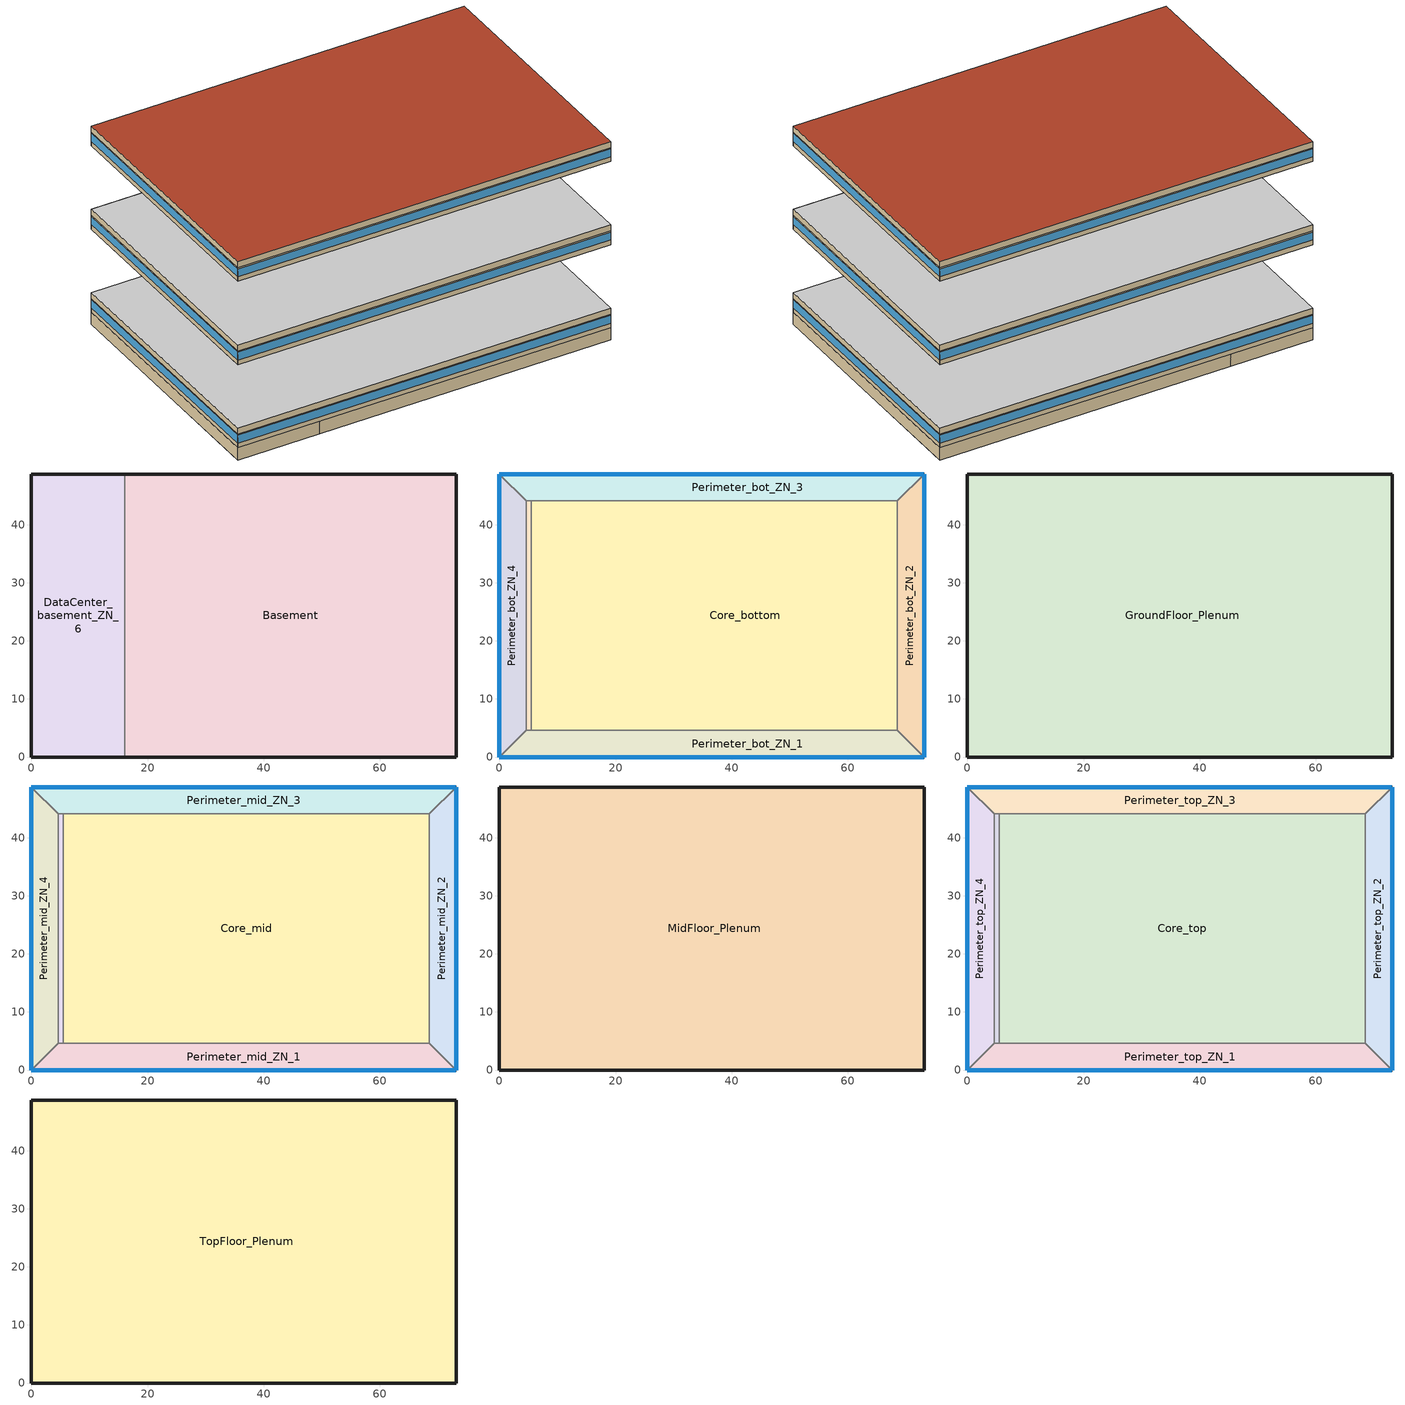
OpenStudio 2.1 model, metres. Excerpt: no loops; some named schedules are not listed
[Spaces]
Basement
 floor ground (Basement Floor construction): 73.11,48.74 73.11,0 16.08,0 16.08,48.74 z-2.44
 wall ground (Basement Wall construction): 16.08,0 73.11,0 73.11,48.74 16.08,48.74 z-2.44:0
 wall to DataCenter_basement_ZN_6: 16.08,48.74 16.08,0 z-2.44:0
DataCenter_basement_ZN_6
 floor ground (Basement Floor construction): 16.08,48.74 16.08,0 0,0 0,48.74 z-2.44
 wall ground (Basement Wall construction): 16.08,48.74 0,48.74 0,0 16.08,0 z-2.44:0
Core_bottom
 floor to DataCenter_basement_ZN_6: 16.08,44.16 16.08,4.57 5.49,4.57 5.49,44.16 z0
 floor to Basement: 68.53,44.16 68.53,4.57 16.08,4.57 16.08,44.16 z0
 wall to Perimeter_bot_ZN_1: 5.49,4.57 68.53,4.57 z0:2.74
 wall to DataCenter_bot_ZN_6: 5.49,44.16 5.49,4.57 z0:2.74
 wall to Perimeter_bot_ZN_2: 68.53,4.57 68.53,44.16 z0:2.74
 wall to Perimeter_bot_ZN_3: 68.53,44.16 5.49,44.16 z0:2.74
Perimeter_bot_ZN_3
 floor to Basement: 73.11,48.74 68.53,44.16 16.08,44.16 16.08,48.74 z0
 floor to DataCenter_basement_ZN_6: 16.08,48.74 16.08,44.16 4.57,44.16 0,48.74 z0
 wall outside: 73.11,48.74 0,48.74 z0:2.74
 wall to Perimeter_bot_ZN_4: 0,48.74 4.57,44.16 z0:2.74
 wall to Perimeter_bot_ZN_2: 68.53,44.16 73.11,48.74 z0:2.74
 wall to DataCenter_bot_ZN_6: 4.57,44.16 5.49,44.16 z0:2.74
 window: 73.11,48.74 0,48.74 z0.91:2.5
Perimeter_bot_ZN_1
 floor to DataCenter_basement_ZN_6: 16.08,4.57 16.08,0 0,0 4.57,4.57 z0
 floor to Basement: 68.53,4.57 73.11,0 16.08,0 16.08,4.57 z0
 wall outside: 0,0 73.11,0 z0:2.74
 wall to Perimeter_bot_ZN_4: 4.57,4.57 0,0 z0:2.74
 wall to DataCenter_bot_ZN_6: 5.49,4.57 4.57,4.57 z0:2.74
 wall to Perimeter_bot_ZN_2: 73.11,0 68.53,4.57 z0:2.74
 window: 0,0 73.11,0 z0.91:2.5
Perimeter_bot_ZN_2
 floor to Basement: 73.11,48.74 73.11,0 68.53,4.57 68.53,44.16 z0
 wall outside: 73.11,0 73.11,48.74 z0:2.74
 window: 73.11,0 73.11,48.74 z0.91:2.5
Perimeter_bot_ZN_4
 floor to DataCenter_basement_ZN_6: 0,48.74 4.57,44.16 4.57,4.57 0,0 z0
 wall outside: 0,48.74 0,0 z0:2.74
 wall to DataCenter_bot_ZN_6: 4.57,4.57 4.57,44.16 z0:2.74
 window: 0,48.74 0,0 z0.91:2.5
DataCenter_bot_ZN_6
 floor to DataCenter_basement_ZN_6: 5.49,44.16 5.49,4.57 4.57,4.57 4.57,44.16 z0
GroundFloor_Plenum
 floor to Perimeter_bot_ZN_4: 0,48.74 4.57,44.16 4.57,4.57 0,0 z2.74
 floor to Perimeter_bot_ZN_2: 73.11,48.74 73.11,0 68.53,4.57 68.53,44.16 z2.74
 floor to Perimeter_bot_ZN_1: 68.53,4.57 73.11,0 0,0 4.57,4.57 z2.74
 floor to Perimeter_bot_ZN_3: 73.11,48.74 68.53,44.16 4.57,44.16 0,48.74 z2.74
 floor to Core_bottom: 68.53,44.16 68.53,4.57 5.49,4.57 5.49,44.16 z2.74
 floor to DataCenter_bot_ZN_6: 5.49,44.16 5.49,4.57 4.57,4.57 4.57,44.16 z2.74
 wall outside: 73.11,0 73.11,48.74 0,48.74 0,0 73.11,0 z2.74:3.96
 ceiling adiabatic (Floor Adiabatic construction): 73.11,0 73.11,48.74 0,48.74 0,0 z3.96
Perimeter_mid_ZN_2
 floor adiabatic (Floor Adiabatic construction): 73.11,48.74 73.11,0 68.53,4.57 68.53,44.16 z16.77
 wall outside: 73.11,0 73.11,48.74 z16.77:19.51
 wall to Perimeter_mid_ZN_3: 73.11,48.74 68.53,44.16 z16.77:19.51
 wall to Perimeter_mid_ZN_1: 68.53,4.57 73.11,0 z16.77:19.51
 wall to Core_mid: 68.53,44.16 68.53,4.57 z16.77:19.51
 window: 73.11,0 73.11,48.74 z17.68:19.27
Perimeter_mid_ZN_1
 floor adiabatic (Floor Adiabatic construction): 68.53,4.57 73.11,0 0,0 4.57,4.57 z16.77
 wall outside: 0,0 73.11,0 z16.77:19.51
 wall to Perimeter_mid_ZN_4: 4.57,4.57 0,0 z16.77:19.51
 wall to DataCenter_mid_ZN_6: 5.49,4.57 4.57,4.57 z16.77:19.51
 wall to Core_mid: 68.53,4.57 5.49,4.57 z16.77:19.51
 window: 0,0 73.11,0 z17.68:19.27
DataCenter_mid_ZN_6
 floor adiabatic (Floor Adiabatic construction): 5.49,44.16 5.49,4.57 4.57,4.57 4.57,44.16 z16.77
 wall to Perimeter_mid_ZN_4: 4.57,44.16 4.57,4.57 z16.77:19.51
 wall to Core_mid: 5.49,4.57 5.49,44.16 z16.77:19.51
 wall to Perimeter_mid_ZN_3: 5.49,44.16 4.57,44.16 z16.77:19.51
Core_mid
 floor adiabatic (Floor Adiabatic construction): 68.53,44.16 68.53,4.57 5.49,4.57 5.49,44.16 z16.77
 wall to Perimeter_mid_ZN_3: 68.53,44.16 5.49,44.16 z16.77:19.51
Perimeter_mid_ZN_3
 floor adiabatic (Floor Adiabatic construction): 73.11,48.74 68.53,44.16 4.57,44.16 0,48.74 z16.77
 wall outside: 73.11,48.74 0,48.74 z16.77:19.51
 wall to Perimeter_mid_ZN_4: 0,48.74 4.57,44.16 z16.77:19.51
 window: 73.11,48.74 0,48.74 z17.68:19.27
Perimeter_mid_ZN_4
 floor adiabatic (Floor Adiabatic construction): 0,48.74 4.57,44.16 4.57,4.57 0,0 z16.77
 wall outside: 0,48.74 0,0 z16.77:19.51
 window: 0,48.74 0,0 z17.68:19.27
MidFloor_Plenum
 floor to Perimeter_mid_ZN_1: 68.53,4.57 73.11,0 0,0 4.57,4.57 z19.51
 floor to DataCenter_mid_ZN_6: 5.49,44.16 5.49,4.57 4.57,4.57 4.57,44.16 z19.51
 floor to Perimeter_mid_ZN_2: 73.11,48.74 73.11,0 68.53,4.57 68.53,44.16 z19.51
 floor to Perimeter_mid_ZN_4: 0,48.74 4.57,44.16 4.57,4.57 0,0 z19.51
 floor to Core_mid: 68.53,44.16 68.53,4.57 5.49,4.57 5.49,44.16 z19.51
 floor to Perimeter_mid_ZN_3: 73.11,48.74 68.53,44.16 4.57,44.16 0,48.74 z19.51
 wall outside: 73.11,48.74 0,48.74 0,0 73.11,0 73.11,48.74 z19.51:20.73
 ceiling adiabatic (Floor Adiabatic construction): 73.11,0 73.11,48.74 0,48.74 0,0 z20.73
DataCenter_top_ZN_6
 floor adiabatic (Floor Adiabatic construction): 5.49,44.16 5.49,4.57 4.57,4.57 4.57,44.16 z33.54
 wall to Perimeter_top_ZN_4: 4.57,44.16 4.57,4.57 z33.54:36.28
 wall to Core_top: 5.49,4.57 5.49,44.16 z33.54:36.28
 wall to Perimeter_top_ZN_3: 5.49,44.16 4.57,44.16 z33.54:36.28
 wall to Perimeter_top_ZN_1: 4.57,4.57 5.49,4.57 z33.54:36.28
Perimeter_top_ZN_3
 floor adiabatic (Floor Adiabatic construction): 73.11,48.74 68.53,44.16 4.57,44.16 0,48.74 z33.54
 wall outside: 73.11,48.74 0,48.74 z33.54:36.28
 wall to Core_top: 5.49,44.16 68.53,44.16 z33.54:36.28
 wall to Perimeter_top_ZN_2: 68.53,44.16 73.11,48.74 z33.54:36.28
 wall to Perimeter_top_ZN_4: 0,48.74 4.57,44.16 z33.54:36.28
 window: 73.11,48.74 0,48.74 z34.45:36.04
Core_top
 floor adiabatic (Floor Adiabatic construction): 68.53,44.16 68.53,4.57 5.49,4.57 5.49,44.16 z33.54
 wall to Perimeter_top_ZN_1: 5.49,4.57 68.53,4.57 z33.54:36.28
 wall to Perimeter_top_ZN_2: 68.53,4.57 68.53,44.16 z33.54:36.28
Perimeter_top_ZN_2
 floor adiabatic (Floor Adiabatic construction): 73.11,48.74 73.11,0 68.53,4.57 68.53,44.16 z33.54
 wall outside: 73.11,0 73.11,48.74 z33.54:36.28
 wall to Perimeter_top_ZN_1: 68.53,4.57 73.11,0 z33.54:36.28
 window: 73.11,0 73.11,48.74 z34.45:36.04
Perimeter_top_ZN_1
 floor adiabatic (Floor Adiabatic construction): 68.53,4.57 73.11,0 0,0 4.57,4.57 z33.54
 wall outside: 0,0 73.11,0 z33.54:36.28
 wall to Perimeter_top_ZN_4: 4.57,4.57 0,0 z33.54:36.28
 window: 0,0 73.11,0 z34.45:36.04
Perimeter_top_ZN_4
 floor adiabatic (Floor Adiabatic construction): 0,48.74 4.57,44.16 4.57,4.57 0,0 z33.54
 wall outside: 0,48.74 0,0 z33.54:36.28
 window: 0,48.74 0,0 z34.45:36.04
TopFloor_Plenum
 floor to Perimeter_top_ZN_3: 73.11,48.74 68.53,44.16 4.57,44.16 0,48.74 z36.28
 floor to Perimeter_top_ZN_2: 73.11,48.74 73.11,0 68.53,4.57 68.53,44.16 z36.28
 floor to Perimeter_top_ZN_1: 68.53,4.57 73.11,0 0,0 4.57,4.57 z36.28
 floor to Perimeter_top_ZN_4: 0,48.74 4.57,44.16 4.57,4.57 0,0 z36.28
 floor to DataCenter_top_ZN_6: 5.49,44.16 5.49,4.57 4.57,4.57 4.57,44.16 z36.28
 floor to Core_top: 68.53,44.16 68.53,4.57 5.49,4.57 5.49,44.16 z36.28
 wall outside: 0,0 73.11,0 73.11,48.74 0,48.74 0,0 z36.28:37.5
 roof outside: 73.11,0 73.11,48.74 0,48.74 0,0 z37.5
[Building]
Test Building: North Axis {deg}=0; Default Construction Set=90.1-2010 - Office - ASHRAE 169-2006-4A; Standards Building Type=LargeOffice
[Site]
Baltimore Blt Washngtn IntL: Latitude {deg}=39.17; Longitude {deg}=-76.68; Time Zone {hr}=-5; Elevation {m}=45; Terrain=City
[Site:GroundTemperature:BuildingSurface]
19.527, 19.502, 19.536, 19.598, 20.002, 21.64, 22.225, 22.375, 21.449, 20.121, 19.802, 19.633
[Site:WaterMainsTemperature]
Calculation Method=Correlation; Annual Average Outdoor Air Temperature {C}=13.15; Maximum Difference In Monthly Average Outdoor Air Temperatures {deltaC}=25.8
[SizingPeriod:DesignDay] Barometric Pressure {Pa}=100786; Sky Clearness=0; Rain Indicator=0; Snow Indicator=0; Day of Month=21; Daylight Saving Time Indicator=0; Humidity Indicating Type=Wetbulb; Dry-Bulb Temperature Range Modifier Type=DefaultMultipliers
Name | Maximum Dry-Bulb Temperature {C} | Daily Dry-Bulb Temperature Range {deltaC} | Humidity Indicating Conditions at Maximum Dry-Bulb | Wind Speed {m/s} | Wind Direction {deg} | Month | Day Type | Solar Model Indicator | ASHRAE Taub | ASHRAE Taud
Baltimore Blt Washngtn IntL Ann Htg 99.6% Condns DB | -10.6 | 0 | -10.6 | 3.9 | 290 | 1 | WinterDesignDay | ASHRAEClearSky
Baltimore Blt Washngtn IntL Ann Clg .4% Condns DB=>MWB | 34.4 | 10.4 | 23.9 | 4.6 | 280 | 7 | SummerDesignDay | ASHRAETau | 0.552 | 1.769
[ClimateZones]
Climate Zone Institution Name 1=ASHRAE; Climate Zone Document Name 1=ANSI/ASHRAE Standard 169; Climate Zone Document Year 1=2006; Climate Zone Value 1=4A; Climate Zone Institution Name 2=CEC; Climate Zone Document Name 2=California Climate Zone Descriptions; Climate Zone Document Year 2=1995
[Material:NoMass] Thermal Absorptance=0.9; Solar Absorptance=0.7
Name | Roughness | Thermal Resistance {m2-K/W} | Visible Absorptance
CP02 CARPET PAD | VeryRough | 0.21648 | 0.8
Nonres_Floor_Insulation | MediumSmooth | 2.88292 | 0.7
Typical Insulation R-8.93 | Smooth | 1.57183 | 0.7
Typical Carpet Pad | Smooth | 0.21648 | 0.8
Typical Insulation R-7.23 | Smooth | 1.27273 | 0.7
Typical Insulation R-19.72 | Smooth | 3.4722 | 0.7
Typical Insulation R-0.58 | Smooth | 0.101875 | 0.7
Typical Insulation R-1.15 | Smooth | 0.202527 | 0.7
[Material]
Name | Roughness | Thickness {m} | Conductivity {W/m-K} | Density {kg/m3} | Specific Heat {J/kg-K} | Thermal Absorptance | Solar Absorptance | Visible Absorptance
100mm Normalweight concrete floor | MediumSmooth | 0.1016 | 2.31 | 2322 | 832
G01 13mm gypsum board | Smooth | 0.0127 | 0.16 | 800 | 1090 | 0.9 | 0.7 | 0.5
M10 200mm concrete block basement wall | MediumRough | 0.2032 | 1.326 | 1842 | 912
4 in. Normalweight Concrete Floor | MediumRough | 0.1016 | 2.31 | 2322 | 832 | 0.9 | 0.7 | 0.7
1IN Stucco | Smooth | 0.0253 | 0.6918 | 1858 | 837 | 0.9 | 0.7 | 0.92
8IN CONCRETE HW RefBldg | Rough | 0.2032 | 1.311 | 2240 | 836.8 | 0.9 | 0.7 | 0.7
1/2IN Gypsum | Smooth | 0.0127 | 0.16 | 784.9 | 830 | 0.9 | 0.4 | 0.4
Roof Membrane | VeryRough | 0.0095 | 0.16 | 1121.29 | 1460 | 0.9 | 0.77 | 0.7
Metal Roof Surface; F08 Metal surface | Smooth | 0.0008 | 45.28 | 7824 | 500 | 0.9 | 0.7 | 0.7
6 in. Normalweight Concrete Floor | MediumRough | 0.1524 | 2.31 | 2322 | 832 | 0.9 | 0.7 | 0.7
8 in. Concrete Block Basement Wall | MediumRough | 0.2032 | 1.326 | 1842 | 912 | 0.9 | 0.7 | 0.7
G05 25mm wood | MediumSmooth | 0.0254 | 0.15 | 608 | 1630 | 0.9 | 0.5 | 0.5
Std Wood 6inch | MediumSmooth | 0.15 | 0.12 | 540 | 1210 | 0.9 | 0.7 | 0.7
[Construction]
Floor Adiabatic construction: CP02 CARPET PAD, 100mm Normalweight concrete floor, Nonres_Floor_Insulation
Basement Wall construction: M10 200mm concrete block basement wall
Basement Floor construction: M10 200mm concrete block basement wall, CP02 CARPET PAD
Typical Insulated Exterior Mass Floor R-11.49: Typical Insulation R-8.93, 4 in. Normalweight Concrete Floor, Typical Carpet Pad
Typical Insulated Exterior Mass Wall R-9.62: 1IN Stucco, 8IN CONCRETE HW RefBldg, Typical Insulation R-7.23, 1/2IN Gypsum
Typical IEAD Roof R-20.83: Roof Membrane, Typical Insulation R-19.72, Metal Roof Surface
Typical Interior Floor: 100mm Normalweight concrete floor, CP02 CARPET PAD
Typical Interior Wall: G01 13mm gypsum board, G01 13mm gypsum board
Typical Interior Ceiling: CP02 CARPET PAD, 100mm Normalweight concrete floor
Typical Insulated Carpeted 6in Slab Floor: 6 in. Normalweight Concrete Floor, Typical Carpet Pad
Typical Insulated Basement Mass Wall: 8 in. Concrete Block Basement Wall
U 0.52 SHGC 0.40 Dbl Ref-D Clr 6mm/13mm Air: REF D CLEAR 6MM, AIR 13MM, CLEAR 6MM
Typical Insulated Metal Door R-1.43: F08 Metal surface, Typical Insulation R-0.58
Typical Overhead Door R-2.0: Typical Insulation R-1.15
U 1.17 SHGC 0.49 Simple Glazing Skylight: U 1.17 SHGC 0.49 Simple Glazing
Typical Interior Window: Clear 3mm
Typical Interior Door; Typical Interior Partition: G05 25mm wood
InteriorFurnishings: Std Wood 6inch
[DefaultConstructionSet]
90.1-2010 - Office - ASHRAE 169-2006-4A: Default Exterior Surface Constructions=Default Surface Constructions 1; Default Interior Surface Constructions=Default Surface Constructions 2; Default Ground Contact Surface Constructions=Default Surface Constructions 3; Default Exterior SubSurface Constructions=Default Sub Surface Constructions 1; Default Interior SubSurface Constructions=Default Sub Surface Constructions 2; Interior Partition Construction=Typical Interior Partition
[DefaultSurfaceConstructions]
Name | Floor Construction | Wall Construction | Roof Ceiling Construction
Default Surface Constructions 1 | Typical Insulated Exterior Mass Floor R-11.49 | Typical Insulated Exterior Mass Wall R-9.62 | Typical IEAD Roof R-20.83
Default Surface Constructions 2 | Typical Interior Floor | Typical Interior Wall | Typical Interior Ceiling
Default Surface Constructions 3 | Typical Insulated Carpeted 6in Slab Floor | Typical Insulated Basement Mass Wall
[DefaultSubSurfaceConstructions]
Name | Fixed Window Construction | Operable Window Construction | Door Construction | Overhead Door Construction | Skylight Construction | Tubular Daylight Dome Construction | Tubular Daylight Diffuser Construction
Default Sub Surface Constructions 1 | U 0.52 SHGC 0.40 Dbl Ref-D Clr 6mm/13mm Air | U 0.52 SHGC 0.40 Dbl Ref-D Clr 6mm/13mm Air | Typical Insulated Metal Door R-1.43 | Typical Overhead Door R-2.0 | U 1.17 SHGC 0.49 Simple Glazing Skylight | Typical Interior Window | Typical Interior Window
Default Sub Surface Constructions 2 | Typical Interior Window | Typical Interior Window | Typical Interior Door
[WindowMaterial:Glazing] Optical Data Type=SpectralAverage; Infrared Transmittance at Normal Incidence=0; Front Side Infrared Hemispherical Emissivity=0.84; Conductivity {W/m-K}=0.9; Dirt Correction Factor for Solar and Visible Transmittance=1; Solar Diffusing=No
Name | Thickness {m} | Solar Transmittance at Normal Incidence | Front Side Solar Reflectance at Normal Incidence | Back Side Solar Reflectance at Normal Incidence | Visible Transmittance at Normal Incidence | Front Side Visible Reflectance at Normal Incidence | Back Side Visible Reflectance at Normal Incidence | Back Side Infrared Hemispherical Emissivity
REF D CLEAR 6MM | 0.006 | 0.429 | 0.308 | 0.379 | 0.334 | 0.453 | 0.505 | 0.82
CLEAR 6MM | 0.006 | 0.775 | 0.071 | 0.071 | 0.881 | 0.08 | 0.08 | 0.84
Clear 3mm | 0.003 | 0.837 | 0.075 | 0.075 | 0.898 | 0.081 | 0.081 | 0.84
[WindowMaterial:Gas]
AIR 13MM: Gas Type=Air; Thickness {m}=0.0127
[WindowMaterial:SimpleGlazingSystem]
U 1.17 SHGC 0.49 Simple Glazing: U-Factor {W/m2-K}=6.64357; Solar Heat Gain Coefficient=0.49; Visible Transmittance=0.38
[Space]
Name | Space Type | Building Story | Thermal Zone | Part of Total Floor Area
Core_mid | Office WholeBuilding - Lg Office | Building Story 3 | Core_mid ZN | Yes
DataCenter_top_ZN_6 | Office OfficeLarge Data Center | Building Story 4 | DataCenter_top_ZN_6 ZN
Perimeter_mid_ZN_2 | Office WholeBuilding - Lg Office | Building Story 3 | Perimeter_mid_ZN_2 ZN | Yes
Perimeter_mid_ZN_1 | Office WholeBuilding - Lg Office | Building Story 3 | Perimeter_mid_ZN_1 ZN | Yes
MidFloor_Plenum |  |  | MidFloor_Plenum ZN | No
DataCenter_mid_ZN_6 | Office OfficeLarge Data Center | Building Story 3 | DataCenter_mid_ZN_6 ZN
Core_bottom | Office WholeBuilding - Lg Office | Building Story 2 | Core_bottom ZN | Yes
Perimeter_top_ZN_3 | Office WholeBuilding - Lg Office | Building Story 4 | Perimeter_top_ZN_3 ZN | Yes
Core_top | Office WholeBuilding - Lg Office | Building Story 4 | Core_top ZN | Yes
Perimeter_bot_ZN_3 | Office WholeBuilding - Lg Office | Building Story 2 | Perimeter_bot_ZN_3 ZN | Yes
Basement | Office WholeBuilding - Lg Office | Building Story 1 | Basement ZN | Yes
Perimeter_bot_ZN_1 | Office WholeBuilding - Lg Office | Building Story 2 | Perimeter_bot_ZN_1 ZN | Yes
Perimeter_mid_ZN_3 | Office WholeBuilding - Lg Office | Building Story 3 | Perimeter_mid_ZN_3 ZN | Yes
Perimeter_top_ZN_2 | Office WholeBuilding - Lg Office | Building Story 4 | Perimeter_top_ZN_2 ZN | Yes
Perimeter_top_ZN_1 | Office WholeBuilding - Lg Office | Building Story 4 | Perimeter_top_ZN_1 ZN | Yes
Perimeter_mid_ZN_4 | Office WholeBuilding - Lg Office | Building Story 3 | Perimeter_mid_ZN_4 ZN | Yes
TopFloor_Plenum |  |  | TopFloor_Plenum ZN | No
GroundFloor_Plenum |  |  | GroundFloor_Plenum ZN | No
Perimeter_top_ZN_4 | Office WholeBuilding - Lg Office | Building Story 4 | Perimeter_top_ZN_4 ZN | Yes
DataCenter_basement_ZN_6 | Office OfficeLarge Main Data Center | Building Story 1 | DataCenter_basement_ZN_6 ZN
Perimeter_bot_ZN_2 | Office WholeBuilding - Lg Office | Building Story 2 | Perimeter_bot_ZN_2 ZN | Yes
Perimeter_bot_ZN_4 | Office WholeBuilding - Lg Office | Building Story 2 | Perimeter_bot_ZN_4 ZN | Yes
DataCenter_bot_ZN_6 | Office OfficeLarge Data Center | Building Story 2 | DataCenter_bot_ZN_6 ZN
[SpaceType] Standards Building Type=Office
Name | Default Schedule Set | Design Specification Outdoor Air Object | Standards Space Type
Office WholeBuilding - Lg Office | Office WholeBuilding - Lg Office Schedule Set | Office WholeBuilding - Lg Office Ventilation | WholeBuilding - Lg Office
Office OfficeLarge Data Center | Office OfficeLarge Data Center Schedule Set | Office OfficeLarge Data Center Ventilation | OfficeLarge Data Center
Office OfficeLarge Main Data Center | Office OfficeLarge Main Data Center Schedule Set | Office OfficeLarge Main Data Center Ventilation | OfficeLarge Main Data Center
[Lights:Definition] Design Level Calculation Method=Watts/Area; Watts per Space Floor Area {W/m2}=9.68752; Fraction Radiant=0.7; Fraction Visible=0.2
Office OfficeLarge Data Center Lights Definition; Office OfficeLarge Main Data Center Lights Definition; Office WholeBuilding - Lg Office Lights Definition
[Lights]
Name | Lights Definition | Space or SpaceType
Office OfficeLarge Data Center Lights | Office OfficeLarge Data Center Lights Definition | Office OfficeLarge Data Center
Office OfficeLarge Main Data Center Lights | Office OfficeLarge Main Data Center Lights Definition | Office OfficeLarge Main Data Center
Office WholeBuilding - Lg Office Lights | Office WholeBuilding - Lg Office Lights Definition | Office WholeBuilding - Lg Office
[ElectricEquipment:Definition] Design Level Calculation Method=Watts/Area; Fraction Radiant=0.5
Name | Watts per Space Floor Area {W/m2}
Office OfficeLarge Data Center Elec Equip Definition | 215.278
Office OfficeLarge Main Data Center Elec Equip Definition | 484.376
Office WholeBuilding - Lg Office Elec Equip Definition | 8.07007
[ElectricEquipment]
Name | Electric Equipment Definition | Space or SpaceType
Office OfficeLarge Data Center Elec Equip | Office OfficeLarge Data Center Elec Equip Definition | Office OfficeLarge Data Center
Office OfficeLarge Main Data Center Elec Equip | Office OfficeLarge Main Data Center Elec Equip Definition | Office OfficeLarge Main Data Center
Office WholeBuilding - Lg Office Elec Equip | Office WholeBuilding - Lg Office Elec Equip Definition | Office WholeBuilding - Lg Office
[DesignSpecification:OutdoorAir]
Name | Outdoor Air Flow per Person {m3/s-person} | Outdoor Air Flow per Floor Area {m3/s-m2} | Outdoor Air Flow Air Changes per Hour {1/hr} | Outdoor Air Method
Office OfficeLarge Data Center Ventilation; Office OfficeLarge Main Data Center Ventilation | 0 | 0 | 0
Office WholeBuilding - Lg Office Ventilation |  | 0.0004318 |  | Sum
[DefaultScheduleSet] Lighting Schedule=OfficeLarge BLDG_LIGHT_SCH
Name | Electric Equipment Schedule | Number of People Schedule | People Activity Level Schedule | Infiltration Schedule
Office OfficeLarge Data Center Schedule Set; Office OfficeLarge Main Data Center Schedule Set | OfficeLarge ALWAYS_ON
Office WholeBuilding - Lg Office Schedule Set | OfficeLarge BLDG_EQUIP_SCH | OfficeLarge BLDG_OCC_SCH | OfficeLarge ACTIVITY_SCH | OfficeLarge INFIL_SCH_PNNL
[ThermostatSetpoint:DualSetpoint]
Name | Heating Setpoint Temperature Schedule | Cooling Setpoint Temperature Schedule
Office OfficeLarge Data Center Thermostat 1; Office OfficeLarge Data Center Thermostat 2; Office OfficeLarge Data Center Thermostat 3; Office OfficeLarge Main Data Center Thermostat 1 | OfficeLarge HTGSETP_DC_SCH | OfficeLarge CLGSETP_DC_SCH
Office WholeBuilding - Lg Office Thermostat 1; Office WholeBuilding - Lg Office Thermostat 2; Office WholeBuilding - Lg Office Thermostat 3; Office WholeBuilding - Lg Office Thermostat 4; Office WholeBuilding - Lg Office Thermostat 5; Office WholeBuilding - Lg Office Thermostat 6; Office WholeBuilding - Lg Office Thermostat 7; Office WholeBuilding - Lg Office Thermostat 8; Office WholeBuilding - Lg Office Thermostat 9; Office WholeBuilding - Lg Office Thermostat 10; Office WholeBuilding - Lg Office Thermostat 11; Office WholeBuilding - Lg Office Thermostat 12; Office WholeBuilding - Lg Office Thermostat 13; Office WholeBuilding - Lg Office Thermostat 14; Office WholeBuilding - Lg Office Thermostat 15; Office WholeBuilding - Lg Office Thermostat 16 | OfficeLarge HTGSETP_SCH_YES_OPTIMUM | OfficeLarge CLGSETP_SCH_NO_SETBACK
[People:Definition]
Office WholeBuilding - Lg Office People Definition: Number of People Calculation Method=People/Area; People per Space Floor Area {person/m2}=0.0538196; Fraction Radiant=0.3
[People]
Office WholeBuilding - Lg Office People: People Definition=Office WholeBuilding - Lg Office People Definition; Space or SpaceType=Office WholeBuilding - Lg Office; Work Efficiency Schedule=Work Efficiency Schedule; Clothing Insulation Schedule=Clothing Schedule; Air Velocity Schedule=Air Velocity Schedule
[SpaceInfiltration:DesignFlowRate] Design Flow Rate Calculation Method=Flow/ExteriorArea; Constant Term Coefficient=0; Temperature Term Coefficient=0; Velocity Term Coefficient=0.224; Velocity Squared Term Coefficient=0
Name | Space or SpaceType | Schedule | Flow per Exterior Surface Area {m3/s-m2}
GroundFloor_Plenum Infiltration | GroundFloor_Plenum | Always On Discrete | 0.000569573
MidFloor_Plenum Infiltration | MidFloor_Plenum | Always On Discrete | 0.000569573
Perimeter_bot_ZN_1 Infiltration | Perimeter_bot_ZN_1 | OfficeLarge INFIL_SCH_PNNL | 0.000569573
Perimeter_bot_ZN_2 Infiltration | Perimeter_bot_ZN_2 | OfficeLarge INFIL_SCH_PNNL | 0.000569573
Perimeter_bot_ZN_3 Infiltration | Perimeter_bot_ZN_3 | OfficeLarge INFIL_SCH_PNNL | 0.000569573
Perimeter_bot_ZN_4 Infiltration | Perimeter_bot_ZN_4 | OfficeLarge INFIL_SCH_PNNL | 0.000569573
Perimeter_mid_ZN_1 Infiltration | Perimeter_mid_ZN_1 | OfficeLarge INFIL_SCH_PNNL | 0.000569573
Perimeter_mid_ZN_2 Infiltration | Perimeter_mid_ZN_2 | OfficeLarge INFIL_SCH_PNNL | 0.000569573
Perimeter_mid_ZN_3 Infiltration | Perimeter_mid_ZN_3 | OfficeLarge INFIL_SCH_PNNL | 0.000569573
Perimeter_mid_ZN_4 Infiltration | Perimeter_mid_ZN_4 | OfficeLarge INFIL_SCH_PNNL | 0.000569573
Perimeter_top_ZN_1 Infiltration | Perimeter_top_ZN_1 | OfficeLarge INFIL_SCH_PNNL | 0.000569573
Perimeter_top_ZN_2 Infiltration | Perimeter_top_ZN_2 | OfficeLarge INFIL_SCH_PNNL | 0.000569573
Perimeter_top_ZN_3 Infiltration | Perimeter_top_ZN_3 | OfficeLarge INFIL_SCH_PNNL | 0.000569573
Perimeter_top_ZN_4 Infiltration | Perimeter_top_ZN_4 | OfficeLarge INFIL_SCH_PNNL | 0.000569573
TopFloor_Plenum Infiltration | TopFloor_Plenum | Always On Discrete | 4.38381e-05
[InternalMass:Definition]
Internal Mass Definition 1: Construction=InteriorFurnishings; Design Level Calculation Method=SurfaceArea/Area; Surface Area per Space Floor Area=2
[InternalMass] Internal Mass Definition=Internal Mass Definition 1
Name | Space or SpaceType
Perimeter_bot_ZN_1 Mass | Perimeter_bot_ZN_1
Perimeter_bot_ZN_2 Mass | Perimeter_bot_ZN_2
Perimeter_bot_ZN_3 Mass | Perimeter_bot_ZN_3
Perimeter_bot_ZN_4 Mass | Perimeter_bot_ZN_4
Core_bottom Mass | Core_bottom
Perimeter_mid_ZN_1 Mass | Perimeter_mid_ZN_1
Perimeter_mid_ZN_2 Mass | Perimeter_mid_ZN_2
Perimeter_mid_ZN_3 Mass | Perimeter_mid_ZN_3
Perimeter_mid_ZN_4 Mass | Perimeter_mid_ZN_4
Core_mid Mass | Core_mid
Perimeter_top_ZN_1 Mass | Perimeter_top_ZN_1
Perimeter_top_ZN_2 Mass | Perimeter_top_ZN_2
Perimeter_top_ZN_3 Mass | Perimeter_top_ZN_3
Perimeter_top_ZN_4 Mass | Perimeter_top_ZN_4
Core_top Mass | Core_top
Basement Mass | Basement
DataCenter_basement_ZN_6 Mass | DataCenter_basement_ZN_6
DataCenter_bot_ZN_6 Mass | DataCenter_bot_ZN_6
DataCenter_mid_ZN_6 Mass | DataCenter_mid_ZN_6
DataCenter_top_ZN_6 Mass | DataCenter_top_ZN_6
[ThermalZone] Use Ideal Air Loads=No
Name | Thermostat | Multiplier | Primary Daylighting Control | Fraction of Zone Controlled by Primary Daylighting Control | Humidistat
DataCenter_bot_ZN_6 ZN | Office OfficeLarge Data Center Thermostat 1
Core_bottom ZN | Office WholeBuilding - Lg Office Thermostat 1
DataCenter_mid_ZN_6 ZN | Office OfficeLarge Data Center Thermostat 2 | 10
Perimeter_bot_ZN_1 ZN | Office WholeBuilding - Lg Office Thermostat 2 |  | Perimeter_bot_ZN_1 Daylt Sensor 1 | 0.5632
Basement ZN | Office WholeBuilding - Lg Office Thermostat 3
Perimeter_top_ZN_4 ZN | Office WholeBuilding - Lg Office Thermostat 4 |  | Perimeter_top_ZN_4 Daylt Sensor 1 | 0.572324
Perimeter_top_ZN_1 ZN | Office WholeBuilding - Lg Office Thermostat 5 |  | Perimeter_top_ZN_1 Daylt Sensor 1 | 0.5632
Perimeter_mid_ZN_2 ZN | Office WholeBuilding - Lg Office Thermostat 6 | 10 | Perimeter_mid_ZN_2 Daylt Sensor 1 | 0.572324
Perimeter_mid_ZN_3 ZN | Office WholeBuilding - Lg Office Thermostat 7 | 10 | Perimeter_mid_ZN_3 Daylt Sensor 1 | 0.563212
DataCenter_top_ZN_6 ZN | Office OfficeLarge Data Center Thermostat 3
GroundFloor_Plenum ZN; TopFloor_Plenum ZN
Perimeter_top_ZN_3 ZN | Office WholeBuilding - Lg Office Thermostat 8 |  | Perimeter_top_ZN_3 Daylt Sensor 1 | 0.563212
Core_top ZN | Office WholeBuilding - Lg Office Thermostat 9
DataCenter_basement_ZN_6 ZN | Office OfficeLarge Main Data Center Thermostat 1 |  |  |  | Zone Control Humidistat 1
Core_mid ZN | Office WholeBuilding - Lg Office Thermostat 10 | 10
Perimeter_bot_ZN_3 ZN | Office WholeBuilding - Lg Office Thermostat 11 |  | Perimeter_bot_ZN_3 Daylt Sensor 1 | 0.563212
MidFloor_Plenum ZN |  | 10
Perimeter_bot_ZN_4 ZN | Office WholeBuilding - Lg Office Thermostat 12 |  | Perimeter_bot_ZN_4 Daylt Sensor 1 | 0.572324
Perimeter_bot_ZN_2 ZN | Office WholeBuilding - Lg Office Thermostat 13 |  | Perimeter_bot_ZN_2 Daylt Sensor 1 | 0.572324
Perimeter_mid_ZN_4 ZN | Office WholeBuilding - Lg Office Thermostat 14 | 10 | Perimeter_mid_ZN_4 Daylt Sensor 1 | 0.572324
Perimeter_mid_ZN_1 ZN | Office WholeBuilding - Lg Office Thermostat 15 | 10 | Perimeter_mid_ZN_1 Daylt Sensor 1 | 0.5632
Perimeter_top_ZN_2 ZN | Office WholeBuilding - Lg Office Thermostat 16 |  | Perimeter_top_ZN_2 Daylt Sensor 1 | 0.572324
[Sizing:Zone] Zone Cooling Design Supply Air Temperature Input Method=SupplyAirTemperature; Zone Cooling Design Supply Air Temperature {C}=14; Zone Cooling Design Supply Air Temperature Difference {deltaC}=11.11; Zone Heating Design Supply Air Temperature Input Method=SupplyAirTemperature; Zone Heating Design Supply Air Temperature {C}=40; Zone Heating Design Supply Air Temperature Difference {deltaC}=11.11; Zone Cooling Design Supply Air Humidity Ratio {kg-H2O/kg-air}=0.0085; Zone Heating Design Supply Air Humidity Ratio {kg-H2O/kg-air}=0.008; Cooling Design Air Flow Method=DesignDay; Heating Design Air Flow Method=DesignDay; Account for Dedicated Outdoor Air System=No; Dedicated Outdoor Air System Control Strategy=NeutralSupplyAir; Dedicated Outdoor Air Low Setpoint Temperature for Design {C}=autosize; Dedicated Outdoor Air High Setpoint Temperature for Design {C}=autosize
GroundFloor_Plenum ZN; MidFloor_Plenum ZN; TopFloor_Plenum ZN
[AirLoopHVAC:ReturnPlenum]
Name | ThermalZone
Air Loop HVAC Return Plenum 1 | GroundFloor_Plenum ZN
Air Loop HVAC Return Plenum 2 | MidFloor_Plenum ZN
Air Loop HVAC Return Plenum 3 | TopFloor_Plenum ZN
[ZoneControl:Humidistat]
Zone Control Humidistat 1: Humidifying Relative Humidity Setpoint Schedule=OfficeLarge DC_MinRelHumSetSch
[Exterior:Lights:Definition]
Name | Design Level {W}
Occ Sensing Exterior Lights Def | 43305.1
NonDimming Exterior Lights Def | 12979.2
Fuel equipment 1 Def | 244444
Fuel equipment 2 Def | 1270.8
[Exterior:Lights]
Name | Exterior Lights Definition | Schedule | Control Option
Occ Sensing Exterior Lights Def | Occ Sensing Exterior Lights Def | OfficeLarge Exterior_lighting_schedule_b | AstronomicalClock
NonDimming Exterior Lights Def | NonDimming Exterior Lights Def | OfficeLarge Exterior_lighting_schedule_a | AstronomicalClock
Fuel equipment 1 | Fuel equipment 1 Def | Large Office BLDG ELEVATORS | ScheduleNameOnly
Fuel equipment 2 | Fuel equipment 2 Def | OfficeLarge ELEV_LIGHT_FAN_SCH_ADD_DF | ScheduleNameOnly
[BuildingStory]
Name | Nominal Z Coordinate {m}
Building Story 1 | -2.439
Building Story 2 | 0
Building Story 3 | 16.7683
Building Story 4 | 33.5366
[HeatExchanger:AirToAir:SensibleAndLatent]
VAV_mid WITH REHEAT ERV: Availability Schedule=Always On Discrete; Nominal Supply Air Flow Rate {m3/s}=autosize; Sensible Effectiveness at 100% Heating Air Flow=0.5; Latent Effectiveness at 100% Heating Air Flow=0.5; Sensible Effectiveness at 75% Heating Air Flow=0.5; Latent Effectiveness at 75% Heating Air Flow=0.5; Sensible Effectiveness at 100% Cooling Air Flow=0.5; Latent Effectiveness at 100% Cooling Air Flow=0.5; Sensible Effectiveness at 75% Cooling Air Flow=0.5; Latent Effectiveness at 75% Cooling Air Flow=0.5; Nominal Electric Power {W}=109319; Supply Air Outlet Temperature Control=Yes; Heat Exchanger Type=Rotary; Frost Control Type=ExhaustOnly; Threshold Temperature {C}=-23.3; Initial Defrost Time Fraction=0.167; Rate of Defrost Time Fraction Increase {1/K}=1.44; Economizer Lockout=Yes
[SetpointManager:OutdoorAirPretreat]
Setpoint Manager Outdoor Air Pretreat 1: Minimum Setpoint Temperature {C}=-99; Maximum Setpoint Temperature {C}=99; Minimum Setpoint Humidity Ratio {kgWater/kgDryAir}=1e-005; Maximum Setpoint Humidity Ratio {kgWater/kgDryAir}=1
[Daylighting:Control] Illuminance Setpoint {lux}=300; Lighting Control Type=Stepped; Number of Stepped Control Steps=3
Name | Space | Position X-Coordinate {m} | Position Y-Coordinate {m} | Position Z-Coordinate {m}
Perimeter_bot_ZN_1 Daylt Sensor 1 | Perimeter_bot_ZN_1 | 36.5535 | 2.5 | 0.9144
Perimeter_bot_ZN_2 Daylt Sensor 1 | Perimeter_bot_ZN_2 | 70.6072 | 24.369 | 0.9144
Perimeter_bot_ZN_3 Daylt Sensor 1 | Perimeter_bot_ZN_3 | 36.5535 | 46.2381 | 0.9144
Perimeter_bot_ZN_4 Daylt Sensor 1 | Perimeter_bot_ZN_4 | 2.5 | 24.369 | 0.9144
Perimeter_mid_ZN_1 Daylt Sensor 1 | Perimeter_mid_ZN_1 | 36.5535 | 2.5 | 17.6827
Perimeter_mid_ZN_2 Daylt Sensor 1 | Perimeter_mid_ZN_2 | 70.6072 | 24.369 | 17.6827
Perimeter_mid_ZN_3 Daylt Sensor 1 | Perimeter_mid_ZN_3 | 36.5535 | 46.2381 | 17.6827
Perimeter_mid_ZN_4 Daylt Sensor 1 | Perimeter_mid_ZN_4 | 2.5 | 24.369 | 17.6827
Perimeter_top_ZN_1 Daylt Sensor 1 | Perimeter_top_ZN_1 | 36.5535 | 2.5 | 34.451
Perimeter_top_ZN_2 Daylt Sensor 1 | Perimeter_top_ZN_2 | 70.6072 | 24.369 | 34.451
Perimeter_top_ZN_3 Daylt Sensor 1 | Perimeter_top_ZN_3 | 36.5535 | 46.2381 | 34.451
Perimeter_top_ZN_4 Daylt Sensor 1 | Perimeter_top_ZN_4 | 2.5 | 24.369 | 34.451
[ElectricLoadCenter:Distribution]
Electric Load Center Distribution 1: Generator Operation Scheme Type=TrackSchedule; Demand Limit Scheme Purchased Electric Demand Limit {W}=0; Track Schedule Name Scheme Schedule=Generator Demand; Electrical Buss Type=AlternatingCurrent
[EnergyManagementSystem:Actuator]
Generator_Schedule_Actuator: Actuated Component=Generator Demand; Actuated Component Type=Schedule:Constant; Actuated Component Control Type=Schedule Value
[EnergyManagementSystem:Sensor]
Name | Output Variable or Output Meter Index Key | Output Variable or Output Meter
CurntFacilityHVACElectDemand | Whole Building | Facility Total HVAC Electric Demand Power
VAV_mid_WITH_REHEAT_Mixed_Air_Temp_Sensor | Node 121 | System Node Temperature 1
VAV_mid_WITH_REHEAT_Mixed_Air_Pressure_Sensor | Node 121 | System Node Pressure 1
VAV_mid_WITH_REHEAT_Mixed_Air_Humidity_Sensor | Node 121 | System Node Relative Humidity 1
VAV_mid_WITH_REHEAT_Mixed_Air_Flow_Sensor | Node 121 | System Node Mass Flow Rate 1
VAV_mid_WITH_REHEAT_Outside_Air_Temp_Sensor | Node 298 | System Node Temperature 2
VAV_mid_WITH_REHEAT_Outside_Air_Pressure_Sensor | Node 298 | System Node Pressure 2
VAV_mid_WITH_REHEAT_Outside_Air_Humidity_Sensor | Node 298 | System Node Relative Humidity 2
VAV_mid_WITH_REHEAT_Outside_Air_Flow_Sensor | Node 298 | System Node Mass Flow Rate 2
VAV_mid_WITH_REHEAT_Return_Air_Temp_Sensor | Node 108 | System Node Temperature 3
VAV_mid_WITH_REHEAT_Return_Air_Pressure_Sensor | Node 108 | System Node Pressure 3
VAV_mid_WITH_REHEAT_Return_Air_Humidity_Sensor | Node 108 | System Node Relative Humidity 3
VAV_mid_WITH_REHEAT_Return_Air_Flow_Sensor | Node 108 | System Node Mass Flow Rate 3
VAV_mid_WITH_REHEAT_Exhaust_Air_Temp_Sensor | Node 299 | System Node Temperature 4
VAV_mid_WITH_REHEAT_Exhaust_Air_Pressure_Sensor | Node 299 | System Node Pressure 4
VAV_mid_WITH_REHEAT_Exhaust_Air_Humidity_Sensor | Node 299 | System Node Relative Humidity 4
VAV_mid_WITH_REHEAT_Exhaust_Air_Flow_Sensor | Node 299 | System Node Mass Flow Rate 4
CAV_bas_Mixed_Air_Temp_Sensor | Node 199 | System Node Temperature 6
CAV_bas_Mixed_Air_Pressure_Sensor | Node 199 | System Node Pressure 6
CAV_bas_Mixed_Air_Humidity_Sensor | Node 199 | System Node Relative Humidity 6
CAV_bas_Mixed_Air_Flow_Sensor | Node 199 | System Node Mass Flow Rate 6
CAV_bas_Outside_Air_Temp_Sensor | Node 197 | System Node Temperature 7
CAV_bas_Outside_Air_Pressure_Sensor | Node 197 | System Node Pressure 7
CAV_bas_Outside_Air_Humidity_Sensor | Node 197 | System Node Relative Humidity 7
CAV_bas_Outside_Air_Flow_Sensor | Node 197 | System Node Mass Flow Rate 7
CAV_bas_Return_Air_Temp_Sensor | Node 186 | System Node Temperature 8
CAV_bas_Return_Air_Pressure_Sensor | Node 186 | System Node Pressure 8
CAV_bas_Return_Air_Humidity_Sensor | Node 186 | System Node Relative Humidity 8
CAV_bas_Return_Air_Flow_Sensor | Node 186 | System Node Mass Flow Rate 8
CAV_bas_Exhaust_Air_Temp_Sensor | Node 198 | System Node Temperature 9
CAV_bas_Exhaust_Air_Pressure_Sensor | Node 198 | System Node Pressure 9
CAV_bas_Exhaust_Air_Humidity_Sensor | Node 198 | System Node Relative Humidity 9
CAV_bas_Exhaust_Air_Flow_Sensor | Node 198 | System Node Mass Flow Rate 9
DataCenter_bot_ZN_6_ZN_PSZ_AC_Data_Center_Mixed_Air_Temp_Sensor | Node 249 | System Node Temperature 11
DataCenter_bot_ZN_6_ZN_PSZ_AC_Data_Center_Mixed_Air_Pressure_Sensor | Node 249 | System Node Pressure 11
DataCenter_bot_ZN_6_ZN_PSZ_AC_Data_Center_Mixed_Air_Humidity_Sensor | Node 249 | System Node Relative Humidity 11
DataCenter_bot_ZN_6_ZN_PSZ_AC_Data_Center_Mixed_Air_Flow_Sensor | Node 249 | System Node Mass Flow Rate 11
DataCenter_bot_ZN_6_ZN_PSZ_AC_Data_Center_Outside_Air_Temp_Sensor | Node 247 | System Node Temperature 12
DataCenter_bot_ZN_6_ZN_PSZ_AC_Data_Center_Outside_Air_Pressure_Sensor | Node 247 | System Node Pressure 12
DataCenter_bot_ZN_6_ZN_PSZ_AC_Data_Center_Outside_Air_Humidity_Sensor | Node 247 | System Node Relative Humidity 12
DataCenter_bot_ZN_6_ZN_PSZ_AC_Data_Center_Outside_Air_Flow_Sensor | Node 247 | System Node Mass Flow Rate 12
DataCenter_bot_ZN_6_ZN_PSZ_AC_Data_Center_Return_Air_Temp_Sensor | Node 238 | System Node Temperature 13
DataCenter_bot_ZN_6_ZN_PSZ_AC_Data_Center_Return_Air_Pressure_Sensor | Node 238 | System Node Pressure 13
DataCenter_bot_ZN_6_ZN_PSZ_AC_Data_Center_Return_Air_Humidity_Sensor | Node 238 | System Node Relative Humidity 13
DataCenter_bot_ZN_6_ZN_PSZ_AC_Data_Center_Return_Air_Flow_Sensor | Node 238 | System Node Mass Flow Rate 13
DataCenter_bot_ZN_6_ZN_PSZ_AC_Data_Center_Exhaust_Air_Temp_Sensor | Node 248 | System Node Temperature 14
DataCenter_bot_ZN_6_ZN_PSZ_AC_Data_Center_Exhaust_Air_Pressure_Sensor | Node 248 | System Node Pressure 14
DataCenter_bot_ZN_6_ZN_PSZ_AC_Data_Center_Exhaust_Air_Humidity_Sensor | Node 248 | System Node Relative Humidity 14
DataCenter_bot_ZN_6_ZN_PSZ_AC_Data_Center_Exhaust_Air_Flow_Sensor | Node 248 | System Node Mass Flow Rate 14
DataCenter_mid_ZN_6_ZN_PSZ_AC_Data_Center_Mixed_Air_Temp_Sensor | Node 262 | System Node Temperature 16
DataCenter_mid_ZN_6_ZN_PSZ_AC_Data_Center_Mixed_Air_Pressure_Sensor | Node 262 | System Node Pressure 16
DataCenter_mid_ZN_6_ZN_PSZ_AC_Data_Center_Mixed_Air_Humidity_Sensor | Node 262 | System Node Relative Humidity 16
DataCenter_mid_ZN_6_ZN_PSZ_AC_Data_Center_Mixed_Air_Flow_Sensor | Node 262 | System Node Mass Flow Rate 16
DataCenter_mid_ZN_6_ZN_PSZ_AC_Data_Center_Outside_Air_Temp_Sensor | Node 260 | System Node Temperature 17
DataCenter_mid_ZN_6_ZN_PSZ_AC_Data_Center_Outside_Air_Pressure_Sensor | Node 260 | System Node Pressure 17
DataCenter_mid_ZN_6_ZN_PSZ_AC_Data_Center_Outside_Air_Humidity_Sensor | Node 260 | System Node Relative Humidity 17
DataCenter_mid_ZN_6_ZN_PSZ_AC_Data_Center_Outside_Air_Flow_Sensor | Node 260 | System Node Mass Flow Rate 17
DataCenter_mid_ZN_6_ZN_PSZ_AC_Data_Center_Return_Air_Temp_Sensor | Node 251 | System Node Temperature 18
DataCenter_mid_ZN_6_ZN_PSZ_AC_Data_Center_Return_Air_Pressure_Sensor | Node 251 | System Node Pressure 18
DataCenter_mid_ZN_6_ZN_PSZ_AC_Data_Center_Return_Air_Humidity_Sensor | Node 251 | System Node Relative Humidity 18
[Schedule:Ruleset]
Name | Default Day Schedule | Summer Design Day Schedule | Winter Design Day Schedule
OfficeLarge BLDG_LIGHT_SCH | OfficeLarge BLDG_LIGHT_SCH Default | OfficeLarge BLDG_LIGHT_SCH Summer Design Day | OfficeLarge BLDG_LIGHT_SCH Winter Design Day
OfficeLarge ALWAYS_ON | OfficeLarge ALWAYS_ON Default | OfficeLarge ALWAYS_ON Summer Design Day | OfficeLarge ALWAYS_ON Winter Design Day
OfficeLarge HTGSETP_DC_SCH | OfficeLarge HTGSETP_DC_SCH Default | OfficeLarge HTGSETP_DC_SCH Summer Design Day | OfficeLarge HTGSETP_DC_SCH Winter Design Day
OfficeLarge CLGSETP_DC_SCH | OfficeLarge CLGSETP_DC_SCH Default | OfficeLarge CLGSETP_DC_SCH Summer Design Day | OfficeLarge CLGSETP_DC_SCH Winter Design Day
Clothing Schedule | Clothing Schedule Default Winter Clothes
Air Velocity Schedule | Air Velocity Schedule Default
Work Efficiency Schedule | Work Efficiency Schedule Default
OfficeLarge BLDG_OCC_SCH | OfficeLarge BLDG_OCC_SCH Default | OfficeLarge BLDG_OCC_SCH Summer Design Day | OfficeLarge BLDG_OCC_SCH Winter Design Day
OfficeLarge ACTIVITY_SCH | OfficeLarge ACTIVITY_SCH Default | OfficeLarge ACTIVITY_SCH Summer Design Day | OfficeLarge ACTIVITY_SCH Winter Design Day
OfficeLarge BLDG_EQUIP_SCH | OfficeLarge BLDG_EQUIP_SCH Default | OfficeLarge BLDG_EQUIP_SCH Summer Design Day | OfficeLarge BLDG_EQUIP_SCH Winter Design Day
OfficeLarge INFIL_SCH_PNNL | OfficeLarge INFIL_SCH_PNNL Default | OfficeLarge INFIL_SCH_PNNL Summer Design Day | OfficeLarge INFIL_SCH_PNNL Winter Design Day
OfficeLarge HTGSETP_SCH_YES_OPTIMUM | OfficeLarge HTGSETP_SCH_YES_OPTIMUM Default | OfficeLarge HTGSETP_SCH_YES_OPTIMUM Summer Design Day | OfficeLarge HTGSETP_SCH_YES_OPTIMUM Winter Design Day
OfficeLarge CLGSETP_SCH_NO_SETBACK | OfficeLarge CLGSETP_SCH_NO_SETBACK Default | OfficeLarge CLGSETP_SCH_NO_SETBACK Summer Design Day | OfficeLarge CLGSETP_SCH_NO_SETBACK Winter Design Day
OfficeLarge DC_MinRelHumSetSch | OfficeLarge DC_MinRelHumSetSch Default | OfficeLarge DC_MinRelHumSetSch Summer Design Day | OfficeLarge DC_MinRelHumSetSch Winter Design Day
OfficeLarge Exterior_lighting_schedule_b | OfficeLarge Exterior_lighting_schedule_b Default | OfficeLarge Exterior_lighting_schedule_b Summer Design Day | OfficeLarge Exterior_lighting_schedule_b Winter Design Day
OfficeLarge Exterior_lighting_schedule_a | OfficeLarge Exterior_lighting_schedule_a Default | OfficeLarge Exterior_lighting_schedule_a Summer Design Day | OfficeLarge Exterior_lighting_schedule_a Winter Design Day
Large Office BLDG ELEVATORS | Large Office BLDG ELEVATORS Default | Large Office BLDG ELEVATORS Summer Design Day | Large Office BLDG ELEVATORS Winter Design Day
OfficeLarge ELEV_LIGHT_FAN_SCH_ADD_DF | OfficeLarge ELEV_LIGHT_FAN_SCH_ADD_DF Default | OfficeLarge ELEV_LIGHT_FAN_SCH_ADD_DF Summer Design Day | OfficeLarge ELEV_LIGHT_FAN_SCH_ADD_DF Winter Design Day
[Schedule:Day]
OfficeLarge BLDG_LIGHT_SCH Default; OfficeLarge ELEV_LIGHT_FAN_SCH_ADD_DF Winter Design Day: 24, 0, 0.05
OfficeLarge BLDG_LIGHT_SCH Sat Day: 6, 0, 0.05, 8, 0, 0.09238, 12, 0, 0.27714, 17, 0, 0.13857, 19, 0, 0.04619, 24, 0, 0.05
OfficeLarge BLDG_LIGHT_SCH Summer Design Day; OfficeLarge ALWAYS_ON Default; OfficeLarge ALWAYS_ON Winter Design Day; OfficeLarge ALWAYS_ON Summer Design Day; Clothing Schedule Default Winter Clothes; OfficeLarge BLDG_EQUIP_SCH Summer Design Day; OfficeLarge INFIL_SCH_PNNL Default: 24, 0, 1
OfficeLarge BLDG_LIGHT_SCH Wkdy Day: 5, 0, 0.05, 6, 0, 0.1, 7, 0, 0.09238, 8, 0, 0.27714, 17, 0, 0.83142, 18, 0, 0.4619, 20, 0, 0.27714, 22, 0, 0.18476, 23, 0, 0.09238, 24, 0, 0.04619
OfficeLarge BLDG_LIGHT_SCH Winter Design Day; Work Efficiency Schedule Default; OfficeLarge BLDG_OCC_SCH Winter Design Day; OfficeLarge BLDG_EQUIP_SCH Winter Design Day: 24, 0, 0
OfficeLarge HTGSETP_DC_SCH Default; OfficeLarge HTGSETP_DC_SCH Winter Design Day; OfficeLarge HTGSETP_DC_SCH Summer Design Day: 24, 0, 18
OfficeLarge CLGSETP_DC_SCH Default; OfficeLarge CLGSETP_DC_SCH Winter Design Day; OfficeLarge CLGSETP_DC_SCH Summer Design Day: 24, 0, 27
Clothing Schedule Summer Clothes; OfficeLarge ELEV_LIGHT_FAN_SCH_ADD_DF Summer Design Day: 24, 0, 0.5
Air Velocity Schedule Default: 24, 0, 0.2
OfficeLarge BLDG_OCC_SCH Default: 6, 0, 0, 18, 0, 0.05, 24, 0, 0
OfficeLarge BLDG_OCC_SCH Sat Day: 6, 0, 0, 8, 0, 0.1, 12, 0, 0.3, 17, 0, 0.1, 19, 0, 0.05, 24, 0, 0
OfficeLarge BLDG_OCC_SCH Summer Design Day: 6, 0, 0, 22, 0, 1, 24, 0, 0.05
OfficeLarge BLDG_OCC_SCH Wkdy Day: 6, 0, 0, 7, 0, 0.1, 8, 0, 0.2, 12, 0, 0.95, 13, 0, 0.5, 17, 0, 0.95, 18, 0, 0.3, 22, 0, 0.1, 24, 0, 0.05
OfficeLarge ACTIVITY_SCH Default; OfficeLarge ACTIVITY_SCH Winter Design Day; OfficeLarge ACTIVITY_SCH Summer Design Day: 24, 0, 120
OfficeLarge BLDG_EQUIP_SCH Default: 24, 0, 0.3
OfficeLarge BLDG_EQUIP_SCH Sat Day: 6, 0, 0.3, 8, 0, 0.4, 12, 0, 0.5, 17, 0, 0.35, 24, 0, 0.3
OfficeLarge BLDG_EQUIP_SCH Wkdy Day: 8, 0, 0.4, 12, 0, 0.9, 13, 0, 0.8, 17, 0, 0.9, 18, 0, 0.5, 24, 0, 0.4
OfficeLarge INFIL_SCH_PNNL Summer Design Day; OfficeLarge INFIL_SCH_PNNL SmrDsn|Wkdy Day: 6, 0, 1, 22, 0, 0.25, 24, 0, 1
OfficeLarge INFIL_SCH_PNNL Winter Design Day; OfficeLarge INFIL_SCH_PNNL WntrDsn|Sat Day: 6, 0, 1, 18, 0, 0.25, 24, 0, 1
OfficeLarge HTGSETP_SCH_YES_OPTIMUM Default; OfficeLarge HTGSETP_SCH_YES_OPTIMUM Summer Design Day: 24, 0, 15.6
OfficeLarge HTGSETP_SCH_YES_OPTIMUM Sat Day: 4, 0, 15.6, 5, 0, 17.8, 6, 0, 20, 17, 0, 21, 24, 0, 15.6
OfficeLarge HTGSETP_SCH_YES_OPTIMUM Wkdy Day: 4, 0, 15.6, 5, 0, 17.8, 6, 0, 20, 22, 0, 21, 24, 0, 15.6
OfficeLarge HTGSETP_SCH_YES_OPTIMUM Winter Design Day: 5, 0, 15.6, 6, 0, 17.6, 7, 0, 19.6, 22, 0, 21, 24, 0, 15.6
OfficeLarge CLGSETP_SCH_NO_SETBACK Default; OfficeLarge CLGSETP_SCH_NO_SETBACK Winter Design Day; OfficeLarge CLGSETP_SCH_NO_SETBACK Default|WntrDsn|Sat|Wkdy Day: 24, 0, 24
OfficeLarge CLGSETP_SCH_NO_SETBACK Summer Design Day: 5, 0, 26.7, 6, 0, 25.7, 7, 0, 25, 22, 0, 24, 24, 0, 26.7
OfficeLarge DC_MinRelHumSetSch Default; OfficeLarge DC_MinRelHumSetSch Winter Design Day; OfficeLarge DC_MinRelHumSetSch Summer Design Day: 24, 0, 30
OfficeLarge Exterior_lighting_schedule_b Default; OfficeLarge Exterior_lighting_schedule_b Winter Design Day; OfficeLarge Exterior_lighting_schedule_b Summer Design Day: 6, 0, 0.7, 24, 0, 1
OfficeLarge Exterior_lighting_schedule_a Default; OfficeLarge Exterior_lighting_schedule_a Winter Design Day; OfficeLarge Exterior_lighting_schedule_a Summer Design Day: 6, 0, 0, 24, 0, 1
Large Office BLDG ELEVATORS Default; Large Office BLDG ELEVATORS Winter Design Day; Large Office BLDG ELEVATORS Summer Design Day; OfficeLarge ELEV_LIGHT_FAN_SCH_ADD_DF Default: 4, 0, 0.05, 5, 0, 0.1, 6, 0, 0.2, 7, 0, 0.4, 9, 0, 0.5, 10, 0, 0.35, 16, 0, 0.15, 17, 0, 0.35, 19, 0, 0.5, 21, 0, 0.4, 22, 0, 0.3, 23, 0, 0.2, 24, 0, 0.1
[Schedule:Rule] Date Specification Type=DateRange; Start Day=1
Name | Schedule Ruleset | Rule Order | Day Schedule | Apply Saturday | Start Month | End Month | End Day | Apply Monday | Apply Tuesday | Apply Wednesday | Apply Thursday | Apply Friday
Schedule Rule 1 | OfficeLarge BLDG_LIGHT_SCH | 1 | OfficeLarge BLDG_LIGHT_SCH Sat Day | Yes | 1 | 12 | 31
Schedule Rule 2 | OfficeLarge BLDG_LIGHT_SCH | 0 | OfficeLarge BLDG_LIGHT_SCH Wkdy Day |  | 1 | 12 | 31 | Yes | Yes | Yes | Yes | Yes
Schedule Rule 3 | Clothing Schedule | 0 | Clothing Schedule Summer Clothes |  | 5 | 9 | 30
Schedule Rule 4 | OfficeLarge BLDG_OCC_SCH | 1 | OfficeLarge BLDG_OCC_SCH Sat Day | Yes | 1 | 12 | 31
Schedule Rule 5 | OfficeLarge BLDG_OCC_SCH | 0 | OfficeLarge BLDG_OCC_SCH Wkdy Day |  | 1 | 12 | 31 | Yes | Yes | Yes | Yes | Yes
Schedule Rule 6 | OfficeLarge BLDG_EQUIP_SCH | 1 | OfficeLarge BLDG_EQUIP_SCH Sat Day | Yes | 1 | 12 | 31
Schedule Rule 7 | OfficeLarge BLDG_EQUIP_SCH | 0 | OfficeLarge BLDG_EQUIP_SCH Wkdy Day |  | 1 | 12 | 31 | Yes | Yes | Yes | Yes | Yes
Schedule Rule 8 | OfficeLarge INFIL_SCH_PNNL | 1 | OfficeLarge INFIL_SCH_PNNL SmrDsn|Wkdy Day |  | 1 | 12 | 31 | Yes | Yes | Yes | Yes | Yes
Schedule Rule 9 | OfficeLarge INFIL_SCH_PNNL | 0 | OfficeLarge INFIL_SCH_PNNL WntrDsn|Sat Day | Yes | 1 | 12 | 31
Schedule Rule 10 | OfficeLarge HTGSETP_SCH_YES_OPTIMUM | 1 | OfficeLarge HTGSETP_SCH_YES_OPTIMUM Sat Day | Yes | 1 | 12 | 31
Schedule Rule 11 | OfficeLarge HTGSETP_SCH_YES_OPTIMUM | 0 | OfficeLarge HTGSETP_SCH_YES_OPTIMUM Wkdy Day |  | 1 | 12 | 31 | Yes | Yes | Yes | Yes | Yes
Schedule Rule 12 | OfficeLarge CLGSETP_SCH_NO_SETBACK | 0 | OfficeLarge CLGSETP_SCH_NO_SETBACK Default|WntrDsn|Sat|Wkdy Day | Yes | 1 | 12 | 31 | Yes | Yes | Yes | Yes | Yes
[Schedule:Constant]
Always On Discrete: Value=1
